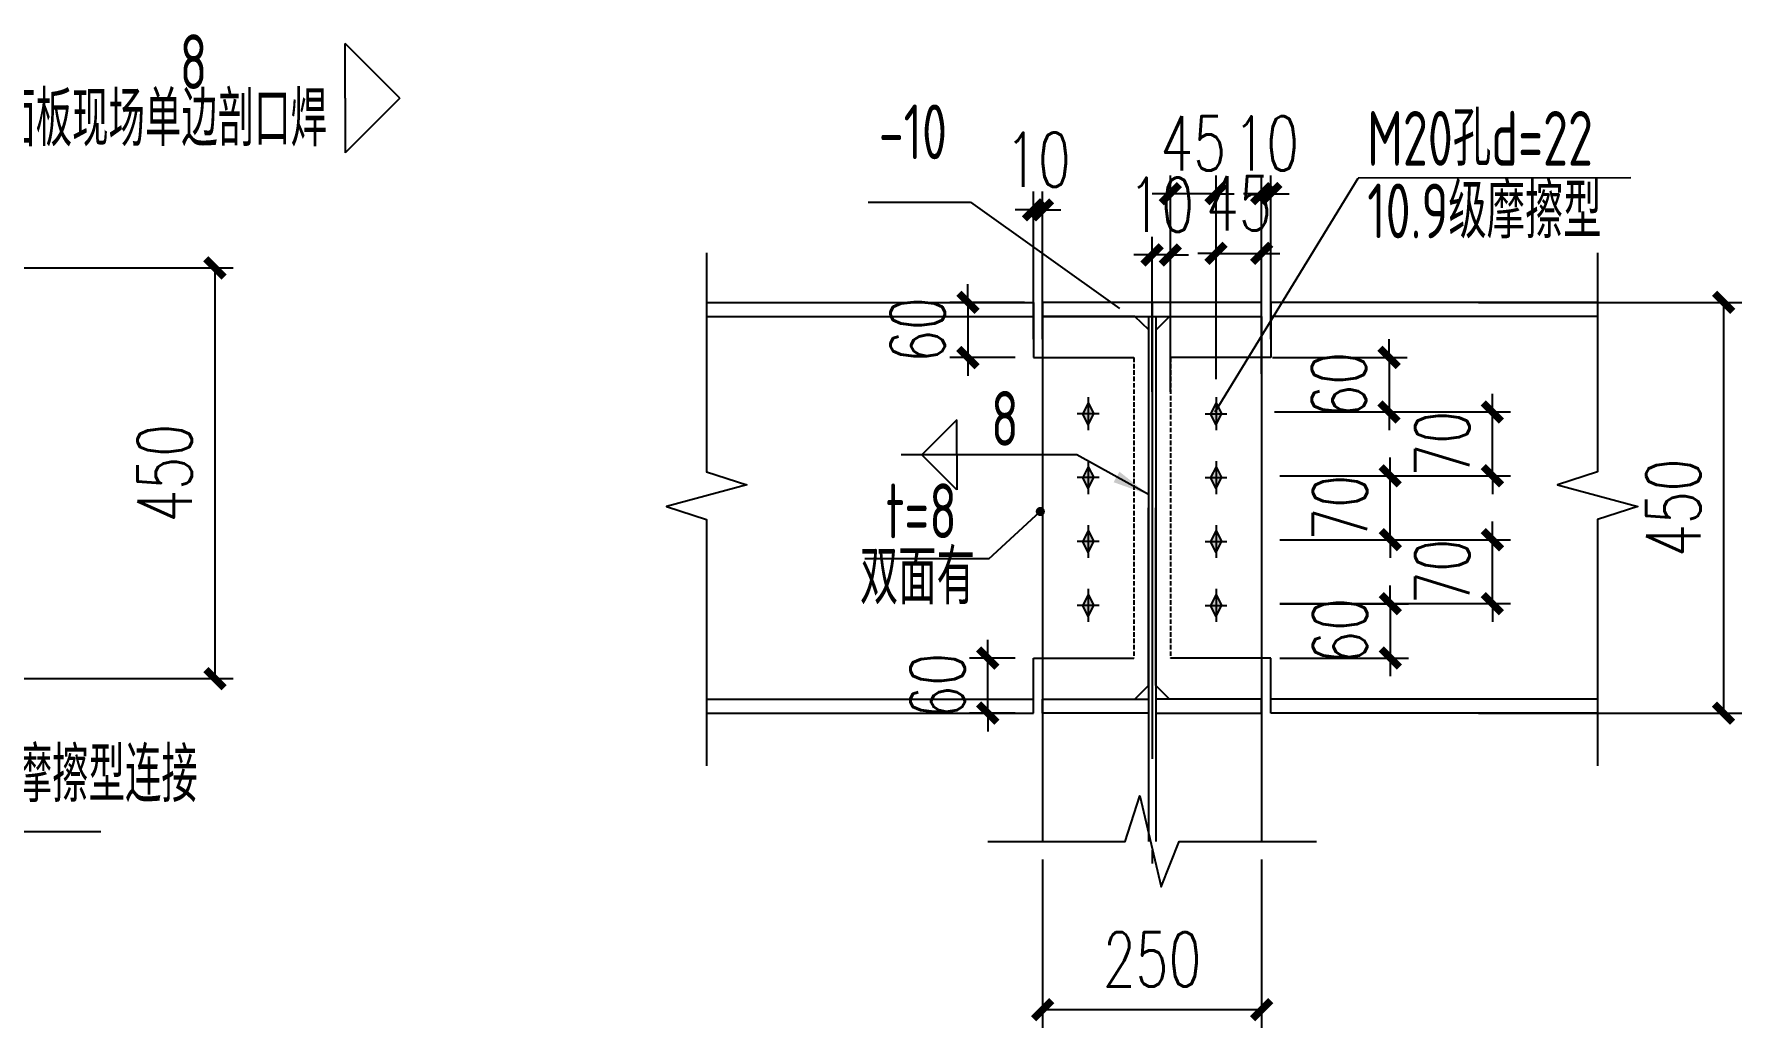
# Model space of a CAD drawing. Extents: x 180850 to 1399066, y 113487 to 334416.
# Drawn here: x 1370645 to 1380001, y 150382 to 155826 of the extents above; entities that cross this region are included whole.
import ezdxf
from ezdxf.enums import TextEntityAlignment as Align

# ---------------------------------------------------------------- set-up
doc = ezdxf.new("R2010")
doc.units = 0
doc.header["$LTSCALE"] = 1000
doc.linetypes.add('0$0$CENTERX2', pattern=[4, 2.5, -0.5, 0.5, -0.5])
doc.linetypes.add('DASH', pattern=[0.35, 0.25, -0.1])
for name, color, linetype in [('AXIS', 3, 'Continuous'), ('BOLT', 251, 'Continuous'), ('DOTE', 1, 'Continuous'), ('GL', 150, 'Continuous'), ('GZ', 50, 'Continuous'), ('PZ', 202, 'Continuous'), ('TEXT', 7, 'Continuous'), ('THIN', 7, 'Continuous'), ('WELD', 7, 'Continuous'), ('YCX', 90, 'Continuous')]:
    doc.layers.add(name, color=color, linetype=linetype)
doc.styles.add('_TCH_DIM_T3', font='SIMPLEX', dxfattribs={"width": 0.705882, "bigfont": 'GBCBIG'})
doc.styles.get("Standard").update_dxf_attribs({"font": 'gbenor.shx', "bigfont": 'gbcbig.shx'})
doc.styles.add('TSSD_Label', font='tssdeng.shx', dxfattribs={"width": 0.7, "bigfont": 'hztxt.shx'})
doc.styles.add('TSSD_Norm', font='tssdeng.shx', dxfattribs={"bigfont": 'hztxt.shx'})
doc.styles.add('标准字体', font='tssdeng.shx', dxfattribs={"width": 0.7, "bigfont": 'tssdchn.shx'})
doc.dimstyles.new('TCH_100_5', dxfattribs={"dimtxt": 297.5, "dimasz": 100, "dimexe": 100, "dimexo": 100, "dimgap": 126.25, "dimtad": 1, "dimdec": 0, "dimlfac": 0.2, "dimzin": 0, "dimdsep": 46, "dimtxsty": '_TCH_DIM_T3', "dimblk": 'ARCHTICK', "dimcen": 0.09, "dimclrd": 126, "dimclre": 126, "dimclrt": 7, "dimazin": 2, "dimtfac": 1, "dimtdec": 0, "dimtix": 1, "dimtmove": 2, "dimatfit": 3, "dimfxl": 1, "dimtolj": 1, "dimtzin": 0, "dimarcsym": 0})
doc.dimstyles.new('TSSD_LEADER_STYLE_200.0', dxfattribs={"dimtxt": 0.18, "dimasz": 200, "dimexe": 0.18, "dimexo": 0.0625, "dimgap": 0.09, "dimtad": 0, "dimtih": 1, "dimtoh": 1, "dimdec": 4, "dimzin": 0, "dimdsep": 46, "dimtxsty": 'Standard', "dimcen": 0.09, "dimadec": 0, "dimazin": 0, "dimtfac": 1, "dimtdec": 4, "dimtofl": 0, "dimtmove": 0, "dimatfit": 3, "dimfxl": 1, "dimtolj": 1, "dimtzin": 0, "dimarcsym": 0})

# ---------------------------------------------------------------- blocks, each defined once
blk = doc.blocks.new('_ArchTick')
at = {"color": 0, "linetype": 'ByBlock', "const_width": 0.4}
blk.add_lwpolyline([(-0.5, -0.5), (0.5, 0.5)], dxfattribs=at)
blk = doc.blocks.new('*D1536')
at = {"layer": 'AXIS', "color": 126, "linetype": 'ByBlock', "lineweight": -2, "transparency": 16777216}
for p, q in [((1370169.4, 154545.1), (1371735.7, 154545.1)), ((1371635.7, 154545.1), (1371635.7, 152295.1)), ((1370169.4, 152295.1), (1371735.7, 152295.1))]:
    blk.add_line(p, q, dxfattribs=at)
at = {"layer": 'Defpoints', "color": 0, "linetype": 'ByBlock', "transparency": 16777216}
for p in [(1370069.4, 154545.1), (1370069.4, 152295.1), (1371635.7, 152295.1)]:
    blk.add_point(p, dxfattribs=at)
at = {"layer": 'AXIS', "color": 126, "linetype": 'ByBlock', "lineweight": -2, "transparency": 16777216, "xscale": 100, "yscale": 100, "zscale": 100}
for p, rotation in [((1371635.7, 154545.1), 90), ((1371635.7, 152295.1), 270)]:
    blk.add_blockref('_ArchTick', p, dxfattribs=dict(at, rotation=rotation))
at = {"layer": 'AXIS', "color": 7, "linetype": 'ByBlock', "transparency": 16777216, "insert": (1371360.7, 153420.1), "char_height": 297.5, "attachment_point": 5, "rotation": 90, "style": '_TCH_DIM_T3'}
blk.add_mtext('\\A1;450', dxfattribs=at)
blk = doc.blocks.new('*D1722')
at = {"layer": 'AXIS', "color": 126, "linetype": 'ByBlock', "lineweight": -2, "transparency": 16777216}
for p, q in [((1376870.1, 153965.4), (1376870.1, 155052)), ((1377120.1, 153936.4), (1377120.1, 155052)), ((1376870.1, 154952), (1376770.1, 154952)), ((1377120.1, 154952), (1376870.1, 154952)), ((1377120.1, 154952), (1377220.1, 154952))]:
    blk.add_line(p, q, dxfattribs=at)
at = {"layer": 'Defpoints', "color": 0, "linetype": 'ByBlock', "transparency": 16777216}
for p in [(1376870.1, 154952), (1376870.1, 153865.4), (1377120.1, 153836.4)]:
    blk.add_point(p, dxfattribs=at)
at = {"layer": 'AXIS', "color": 126, "linetype": 'ByBlock', "lineweight": -2, "transparency": 16777216, "xscale": 100, "yscale": 100, "zscale": 100}
blk.add_blockref('_ArchTick', (1376870.1, 154952), dxfattribs=at)
at = {"layer": 'AXIS', "color": 126, "linetype": 'ByBlock', "lineweight": -2, "transparency": 16777216, "xscale": 100, "yscale": 100, "zscale": 100, "rotation": 180}
blk.add_blockref('_ArchTick', (1377120.1, 154952), dxfattribs=at)
at = {"layer": 'AXIS', "color": 7, "linetype": 'ByBlock', "transparency": 16777216, "insert": (1376995.1, 155227), "char_height": 297.5, "attachment_point": 5, "style": '_TCH_DIM_T3'}
blk.add_mtext('\\A1;45', dxfattribs=at)
blk = doc.blocks.new('*D1723')
at = {"layer": 'AXIS', "color": 126, "linetype": 'ByBlock', "lineweight": -2, "transparency": 16777216}
for p, q in [((1376770.1, 153865.7), (1376770.1, 154716.2)), ((1376870.1, 153865.7), (1376870.1, 154716.2)), ((1376770.1, 154616.2), (1376670.1, 154616.2)), ((1376870.1, 154616.2), (1376770.1, 154616.2)), ((1376870.1, 154616.2), (1376970.1, 154616.2))]:
    blk.add_line(p, q, dxfattribs=at)
at = {"layer": 'Defpoints', "color": 0, "linetype": 'ByBlock', "transparency": 16777216}
for p in [(1376770.1, 154616.2), (1376770.1, 153765.7), (1376870.1, 153765.7)]:
    blk.add_point(p, dxfattribs=at)
at = {"layer": 'AXIS', "color": 126, "linetype": 'ByBlock', "lineweight": -2, "transparency": 16777216, "xscale": 100, "yscale": 100, "zscale": 100}
blk.add_blockref('_ArchTick', (1376770.1, 154616.2), dxfattribs=at)
at = {"layer": 'AXIS', "color": 126, "linetype": 'ByBlock', "lineweight": -2, "transparency": 16777216, "xscale": 100, "yscale": 100, "zscale": 100, "rotation": 180}
blk.add_blockref('_ArchTick', (1376870.1, 154616.2), dxfattribs=at)
at = {"layer": 'AXIS', "color": 7, "linetype": 'ByBlock', "transparency": 16777216, "insert": (1376820.1, 154891.2), "char_height": 297.5, "attachment_point": 5, "style": '_TCH_DIM_T3'}
blk.add_mtext('\\A1;10', dxfattribs=at)
blk = doc.blocks.new('*D1724')
at = {"layer": 'AXIS', "color": 126, "linetype": 'ByBlock', "lineweight": -2, "transparency": 16777216}
for p, q in [((1376170.1, 151303.7), (1376170.1, 150382.1)), ((1377370.1, 151303.7), (1377370.1, 150382.1)), ((1376170.1, 150482.1), (1377370.1, 150482.1))]:
    blk.add_line(p, q, dxfattribs=at)
at = {"layer": 'Defpoints', "color": 0, "linetype": 'ByBlock', "transparency": 16777216}
for p in [(1376170.1, 151403.7), (1377370.1, 151403.7), (1377370.1, 150482.1)]:
    blk.add_point(p, dxfattribs=at)
at = {"layer": 'AXIS', "color": 126, "linetype": 'ByBlock', "lineweight": -2, "transparency": 16777216, "xscale": 100, "yscale": 100, "zscale": 100, "rotation": 180}
blk.add_blockref('_ArchTick', (1376170.1, 150482.1), dxfattribs=at)
at = {"layer": 'AXIS', "color": 126, "linetype": 'ByBlock', "lineweight": -2, "transparency": 16777216, "xscale": 100, "yscale": 100, "zscale": 100}
blk.add_blockref('_ArchTick', (1377370.1, 150482.1), dxfattribs=at)
at = {"layer": 'AXIS', "color": 7, "linetype": 'ByBlock', "transparency": 16777216, "insert": (1376770.1, 150757.1), "char_height": 297.5, "attachment_point": 5, "style": '_TCH_DIM_T3'}
blk.add_mtext('\\A1;250', dxfattribs=at)
blk = doc.blocks.new('*D1725')
at = {"layer": 'AXIS', "color": 126, "linetype": 'ByBlock', "lineweight": -2, "transparency": 16777216}
for p, q in [((1378557.5, 154356.3), (1380000.9, 154356.3)), ((1379900.9, 154356.3), (1379900.9, 152106.3)), ((1378557.5, 152106.3), (1380000.9, 152106.3))]:
    blk.add_line(p, q, dxfattribs=at)
at = {"layer": 'Defpoints', "color": 0, "linetype": 'ByBlock', "transparency": 16777216}
for p in [(1378457.5, 154356.3), (1378457.5, 152106.3), (1379900.9, 152106.3)]:
    blk.add_point(p, dxfattribs=at)
at = {"layer": 'AXIS', "color": 126, "linetype": 'ByBlock', "lineweight": -2, "transparency": 16777216, "xscale": 100, "yscale": 100, "zscale": 100}
for p, rotation in [((1379900.9, 154356.3), 90), ((1379900.9, 152106.3), 270)]:
    blk.add_blockref('_ArchTick', p, dxfattribs=dict(at, rotation=rotation))
at = {"layer": 'AXIS', "color": 7, "linetype": 'ByBlock', "transparency": 16777216, "insert": (1379625.9, 153231.3), "char_height": 297.5, "attachment_point": 5, "rotation": 90, "style": '_TCH_DIM_T3'}
blk.add_mtext('\\A1;450', dxfattribs=at)
blk = doc.blocks.new('*D1726')
at = {"layer": 'AXIS', "color": 126, "linetype": 'ByBlock', "lineweight": -2, "transparency": 16777216}
for p, q in [((1378634.2, 153056.3), (1378634.2, 153156.3)), ((1377470.1, 153056.3), (1378734.2, 153056.3)), ((1378634.2, 152706.3), (1378634.2, 153056.3)), ((1377470.1, 152706.3), (1378734.2, 152706.3)), ((1378634.2, 152706.3), (1378634.2, 152606.3))]:
    blk.add_line(p, q, dxfattribs=at)
at = {"layer": 'Defpoints', "color": 0, "linetype": 'ByBlock', "transparency": 16777216}
for p in [(1377370.1, 153056.3), (1378634.2, 153056.3), (1377370.1, 152706.3)]:
    blk.add_point(p, dxfattribs=at)
at = {"layer": 'AXIS', "color": 126, "linetype": 'ByBlock', "lineweight": -2, "transparency": 16777216, "xscale": 100, "yscale": 100, "zscale": 100}
for p, rotation in [((1378634.2, 153056.3), 270), ((1378634.2, 152706.3), 90)]:
    blk.add_blockref('_ArchTick', p, dxfattribs=dict(at, rotation=rotation))
at = {"layer": 'AXIS', "color": 7, "linetype": 'ByBlock', "transparency": 16777216, "insert": (1378359.2, 152881.3), "char_height": 297.5, "attachment_point": 5, "rotation": 90, "style": '_TCH_DIM_T3'}
blk.add_mtext('\\A1;70', dxfattribs=at)
blk = doc.blocks.new('*D1727')
at = {"layer": 'AXIS', "color": 126, "linetype": 'ByBlock', "lineweight": -2, "transparency": 16777216}
for p, q in [((1378074.7, 153406.3), (1378074.7, 153506.3)), ((1377470.1, 153406.3), (1378174.7, 153406.3)), ((1378074.7, 153056.3), (1378074.7, 153406.3)), ((1377470.1, 153056.3), (1378174.7, 153056.3)), ((1378074.7, 153056.3), (1378074.7, 152956.3))]:
    blk.add_line(p, q, dxfattribs=at)
at = {"layer": 'Defpoints', "color": 0, "linetype": 'ByBlock', "transparency": 16777216}
for p in [(1377370.1, 153406.3), (1378074.7, 153406.3), (1377370.1, 153056.3)]:
    blk.add_point(p, dxfattribs=at)
at = {"layer": 'AXIS', "color": 126, "linetype": 'ByBlock', "lineweight": -2, "transparency": 16777216, "xscale": 100, "yscale": 100, "zscale": 100}
for p, rotation in [((1378074.7, 153406.3), 270), ((1378074.7, 153056.3), 90)]:
    blk.add_blockref('_ArchTick', p, dxfattribs=dict(at, rotation=rotation))
at = {"layer": 'AXIS', "color": 7, "linetype": 'ByBlock', "transparency": 16777216, "insert": (1377799.7, 153231.3), "char_height": 297.5, "attachment_point": 5, "rotation": 90, "style": '_TCH_DIM_T3'}
blk.add_mtext('\\A1;70', dxfattribs=at)
blk = doc.blocks.new('*D1728')
at = {"layer": 'AXIS', "color": 126, "linetype": 'ByBlock', "lineweight": -2, "transparency": 16777216}
for p, q in [((1378634.2, 153756.3), (1378634.2, 153856.3)), ((1377440.1, 153756.3), (1378734.2, 153756.3)), ((1378634.2, 153406.3), (1378634.2, 153756.3)), ((1377470.1, 153406.3), (1378734.2, 153406.3)), ((1378634.2, 153406.3), (1378634.2, 153306.3))]:
    blk.add_line(p, q, dxfattribs=at)
at = {"layer": 'Defpoints', "color": 0, "linetype": 'ByBlock', "transparency": 16777216}
for p in [(1377340.1, 153756.3), (1378634.2, 153756.3), (1377370.1, 153406.3)]:
    blk.add_point(p, dxfattribs=at)
at = {"layer": 'AXIS', "color": 126, "linetype": 'ByBlock', "lineweight": -2, "transparency": 16777216, "xscale": 100, "yscale": 100, "zscale": 100}
for p, rotation in [((1378634.2, 153756.3), 270), ((1378634.2, 153406.3), 90)]:
    blk.add_blockref('_ArchTick', p, dxfattribs=dict(at, rotation=rotation))
at = {"layer": 'AXIS', "color": 7, "linetype": 'ByBlock', "transparency": 16777216, "insert": (1378359.2, 153581.3), "char_height": 297.5, "attachment_point": 5, "rotation": 90, "style": '_TCH_DIM_T3'}
blk.add_mtext('\\A1;70', dxfattribs=at)
blk = doc.blocks.new('*D1729')
at = {"layer": 'AXIS', "color": 126, "linetype": 'ByBlock', "lineweight": -2, "transparency": 16777216}
for p, q in [((1378068.2, 154054.6), (1378068.2, 154154.6)), ((1377429.7, 154054.6), (1378168.2, 154054.6)), ((1378068.2, 154054.6), (1378068.2, 153756.3)), ((1377440.1, 153756.3), (1378168.2, 153756.3)), ((1378068.2, 153756.3), (1378068.2, 153656.3))]:
    blk.add_line(p, q, dxfattribs=at)
at = {"layer": 'Defpoints', "color": 0, "linetype": 'ByBlock', "transparency": 16777216}
for p in [(1377329.7, 154054.6), (1377340.1, 153756.3), (1378068.2, 153756.3)]:
    blk.add_point(p, dxfattribs=at)
at = {"layer": 'AXIS', "color": 126, "linetype": 'ByBlock', "lineweight": -2, "transparency": 16777216, "xscale": 100, "yscale": 100, "zscale": 100}
for p, rotation in [((1378068.2, 154054.6), 270), ((1378068.2, 153756.3), 90)]:
    blk.add_blockref('_ArchTick', p, dxfattribs=dict(at, rotation=rotation))
at = {"layer": 'AXIS', "color": 7, "linetype": 'ByBlock', "transparency": 16777216, "insert": (1377793.2, 153905.5), "char_height": 297.5, "attachment_point": 5, "rotation": 90, "style": '_TCH_DIM_T3'}
blk.add_mtext('\\A1;60', dxfattribs=at)
blk = doc.blocks.new('*D1730')
at = {"layer": 'AXIS', "color": 126, "linetype": 'ByBlock', "lineweight": -2, "ltscale": 0.1, "transparency": 16777216}
for p, q in [((1375761.1, 154356.3), (1375761.1, 154456.3)), ((1376070.1, 154356.3), (1375661.1, 154356.3)), ((1375761.1, 154356.3), (1375761.1, 154054.6)), ((1376020.1, 154054.6), (1375661.1, 154054.6)), ((1375761.1, 154054.6), (1375761.1, 153954.6))]:
    blk.add_line(p, q, dxfattribs=at)
at = {"layer": 'Defpoints', "color": 0, "linetype": 'ByBlock', "ltscale": 0.1, "transparency": 16777216}
for p in [(1376170.1, 154356.3), (1375761.1, 154054.6), (1376120.1, 154054.6)]:
    blk.add_point(p, dxfattribs=at)
at = {"layer": 'AXIS', "color": 126, "linetype": 'ByBlock', "lineweight": -2, "ltscale": 0.1, "transparency": 16777216, "xscale": 100, "yscale": 100, "zscale": 100}
for p, rotation in [((1375761.1, 154356.3), 270), ((1375761.1, 154054.6), 90)]:
    blk.add_blockref('_ArchTick', p, dxfattribs=dict(at, rotation=rotation))
at = {"layer": 'AXIS', "color": 7, "linetype": 'ByBlock', "ltscale": 0.1, "transparency": 16777216, "insert": (1375486.1, 154205.5), "char_height": 297.5, "attachment_point": 5, "rotation": 90, "style": '_TCH_DIM_T3'}
blk.add_mtext('\\A1;60', dxfattribs=at)
blk = doc.blocks.new('*D1731')
at = {"layer": 'AXIS', "color": 126, "linetype": 'ByBlock', "lineweight": -2, "ltscale": 0.1, "transparency": 16777216}
for p, q in [((1375869.6, 152408), (1375869.6, 152508)), ((1376020.1, 152408), (1375769.6, 152408)), ((1375869.6, 152106.3), (1375869.6, 152408)), ((1376020.1, 152106.3), (1375769.6, 152106.3)), ((1375869.6, 152106.3), (1375869.6, 152006.3))]:
    blk.add_line(p, q, dxfattribs=at)
at = {"layer": 'Defpoints', "color": 0, "linetype": 'ByBlock', "ltscale": 0.1, "transparency": 16777216}
for p in [(1375869.6, 152408), (1376120.1, 152408), (1376120.1, 152106.3)]:
    blk.add_point(p, dxfattribs=at)
at = {"layer": 'AXIS', "color": 126, "linetype": 'ByBlock', "lineweight": -2, "ltscale": 0.1, "transparency": 16777216, "xscale": 100, "yscale": 100, "zscale": 100}
for p, rotation in [((1375869.6, 152408), 270), ((1375869.6, 152106.3), 90)]:
    blk.add_blockref('_ArchTick', p, dxfattribs=dict(at, rotation=rotation))
at = {"layer": 'AXIS', "color": 7, "linetype": 'ByBlock', "ltscale": 0.1, "transparency": 16777216, "insert": (1375594.6, 152257.1), "char_height": 297.5, "attachment_point": 5, "rotation": 90, "style": '_TCH_DIM_T3'}
blk.add_mtext('\\A1;60', dxfattribs=at)
blk = doc.blocks.new('_WELD004')
at = {"color": 0, "linetype": 'ByBlock'}
for p, q in [((0, 1), (1, 0)), ((0, 0), (0, 1))]:
    blk.add_line(p, q, dxfattribs=at)
blk = doc.blocks.new('*D1732')
at = {"layer": 'AXIS', "color": 126, "linetype": 'ByBlock', "lineweight": -2, "ltscale": 0.1, "transparency": 16777216}
for p, q in [((1377370.1, 154154.6), (1377370.1, 155052)), ((1377420.1, 154154.6), (1377420.1, 155052)), ((1377370.1, 154952), (1377270.1, 154952)), ((1377420.1, 154952), (1377370.1, 154952)), ((1377420.1, 154952), (1377520.1, 154952))]:
    blk.add_line(p, q, dxfattribs=at)
at = {"layer": 'Defpoints', "color": 0, "linetype": 'ByBlock', "ltscale": 0.1, "transparency": 16777216}
for p in [(1377370.1, 154952), (1377370.1, 154054.6), (1377420.1, 154054.6)]:
    blk.add_point(p, dxfattribs=at)
at = {"layer": 'AXIS', "color": 126, "linetype": 'ByBlock', "lineweight": -2, "ltscale": 0.1, "transparency": 16777216, "xscale": 100, "yscale": 100, "zscale": 100}
blk.add_blockref('_ArchTick', (1377370.1, 154952), dxfattribs=at)
at = {"layer": 'AXIS', "color": 126, "linetype": 'ByBlock', "lineweight": -2, "ltscale": 0.1, "transparency": 16777216, "xscale": 100, "yscale": 100, "zscale": 100, "rotation": 180}
blk.add_blockref('_ArchTick', (1377420.1, 154952), dxfattribs=at)
at = {"layer": 'AXIS', "color": 7, "linetype": 'ByBlock', "ltscale": 0.1, "transparency": 16777216, "insert": (1377395.1, 155227), "char_height": 297.5, "attachment_point": 5, "style": '_TCH_DIM_T3'}
blk.add_mtext('\\A1;10', dxfattribs=at)
blk = doc.blocks.new('*D1733')
at = {"layer": 'AXIS', "color": 126, "linetype": 'ByBlock', "lineweight": -2, "transparency": 16777216}
for p, q in [((1378074.7, 152705.9), (1378074.7, 152805.9)), ((1377470.1, 152705.9), (1378174.7, 152705.9)), ((1378074.7, 152705.9), (1378074.7, 152408)), ((1377470.1, 152408), (1378174.7, 152408)), ((1378074.7, 152408), (1378074.7, 152308))]:
    blk.add_line(p, q, dxfattribs=at)
at = {"layer": 'Defpoints', "color": 0, "linetype": 'ByBlock', "transparency": 16777216}
for p in [(1377370.1, 152705.9), (1377370.1, 152408), (1378074.7, 152408)]:
    blk.add_point(p, dxfattribs=at)
at = {"layer": 'AXIS', "color": 126, "linetype": 'ByBlock', "lineweight": -2, "transparency": 16777216, "xscale": 100, "yscale": 100, "zscale": 100}
for p, rotation in [((1378074.7, 152705.9), 270), ((1378074.7, 152408), 90)]:
    blk.add_blockref('_ArchTick', p, dxfattribs=dict(at, rotation=rotation))
at = {"layer": 'AXIS', "color": 7, "linetype": 'ByBlock', "transparency": 16777216, "insert": (1377799.7, 152556.9), "char_height": 297.5, "attachment_point": 5, "rotation": 90, "style": '_TCH_DIM_T3'}
blk.add_mtext('\\A1;60', dxfattribs=at)
blk = doc.blocks.new('*D1734')
at = {"layer": 'AXIS', "color": 126, "linetype": 'ByBlock', "lineweight": -2, "transparency": 16777216}
for p, q in [((1377120.1, 153936.4), (1377120.1, 154724.9)), ((1377370.1, 153965.4), (1377370.1, 154724.9)), ((1377120.1, 154624.9), (1377020.1, 154624.9)), ((1377120.1, 154624.9), (1377370.1, 154624.9)), ((1377370.1, 154624.9), (1377470.1, 154624.9))]:
    blk.add_line(p, q, dxfattribs=at)
at = {"layer": 'Defpoints', "color": 0, "linetype": 'ByBlock', "transparency": 16777216}
for p in [(1377370.1, 154624.9), (1377120.1, 153836.4), (1377370.1, 153865.4)]:
    blk.add_point(p, dxfattribs=at)
at = {"layer": 'AXIS', "color": 126, "linetype": 'ByBlock', "lineweight": -2, "transparency": 16777216, "xscale": 100, "yscale": 100, "zscale": 100}
blk.add_blockref('_ArchTick', (1377120.1, 154624.9), dxfattribs=at)
at = {"layer": 'AXIS', "color": 126, "linetype": 'ByBlock', "lineweight": -2, "transparency": 16777216, "xscale": 100, "yscale": 100, "zscale": 100, "rotation": 180}
blk.add_blockref('_ArchTick', (1377370.1, 154624.9), dxfattribs=at)
at = {"layer": 'AXIS', "color": 7, "linetype": 'ByBlock', "transparency": 16777216, "insert": (1377245.1, 154899.9), "char_height": 297.5, "attachment_point": 5, "style": '_TCH_DIM_T3'}
blk.add_mtext('\\A1;45', dxfattribs=at)
blk = doc.blocks.new('*D1721')
at = {"layer": 'AXIS', "color": 126, "linetype": 'ByBlock', "lineweight": -2, "transparency": 16777216}
for p, q in [((1376120.1, 154154.6), (1376120.1, 154963.2)), ((1376170.1, 154154.6), (1376170.1, 154963.2)), ((1376120.1, 154863.2), (1376020.1, 154863.2)), ((1376120.1, 154863.2), (1376170.1, 154863.2)), ((1376170.1, 154863.2), (1376270.1, 154863.2))]:
    blk.add_line(p, q, dxfattribs=at)
at = {"layer": 'Defpoints', "color": 0, "linetype": 'ByBlock', "transparency": 16777216}
for p in [(1376170.1, 154863.2), (1376120.1, 154054.6), (1376170.1, 154054.6)]:
    blk.add_point(p, dxfattribs=at)
at = {"layer": 'AXIS', "color": 126, "linetype": 'ByBlock', "lineweight": -2, "transparency": 16777216, "xscale": 100, "yscale": 100, "zscale": 100}
blk.add_blockref('_ArchTick', (1376120.1, 154863.2), dxfattribs=at)
at = {"layer": 'AXIS', "color": 126, "linetype": 'ByBlock', "lineweight": -2, "transparency": 16777216, "xscale": 100, "yscale": 100, "zscale": 100, "rotation": 180}
blk.add_blockref('_ArchTick', (1376170.1, 154863.2), dxfattribs=at)
at = {"layer": 'AXIS', "color": 7, "linetype": 'ByBlock', "transparency": 16777216, "insert": (1376145.1, 155138.2), "char_height": 297.5, "attachment_point": 5, "style": '_TCH_DIM_T3'}
blk.add_mtext('\\A1;10', dxfattribs=at)

msp = doc.modelspace()

# ---------------------------------------------------------------- hatches: boundary and pattern name
at = {"layer": 'BOLT'}
for points in [[(1376420.07, 153806.41), (1376450.07, 153746.41), (1376420.07, 153686.41), (1376390.07, 153746.41)], [(1377120.07, 153806.41), (1377090.07, 153746.41), (1377120.07, 153686.41), (1377150.07, 153746.41)], [(1376420.07, 153456.41), (1376450.07, 153396.41), (1376420.07, 153336.41), (1376390.07, 153396.41)], [(1377120.07, 153456.41), (1377090.07, 153396.41), (1377120.07, 153336.41), (1377150.07, 153396.41)], [(1376420.07, 153106.41), (1376450.07, 153046.41), (1376420.07, 152986.41), (1376390.07, 153046.41)], [(1377120.07, 153106.41), (1377090.07, 153046.41), (1377120.07, 152986.41), (1377150.07, 153046.41)], [(1376420.07, 152756.41), (1376450.07, 152696.41), (1376420.07, 152636.41), (1376390.07, 152696.41)], [(1377120.07, 152756.41), (1377090.07, 152696.41), (1377120.07, 152636.41), (1377150.07, 152696.41)]]:
    msp.add_hatch(color=256, dxfattribs=at).paths.add_polyline_path(points)

# ---------------------------------------------------------------- linework, layer by layer
at = {"layer": 'AXIS'}
for p in [(1377115.07, 153756.3), (1379393.04, 155039.5)]:
    msp.add_line(p, (1377899.71, 155036.36), dxfattribs=at)
at = {"layer": 'BOLT'}
for p, q in [((1376420.07, 153836.41), (1376420.07, 153656.41)), ((1377120.07, 153836.41), (1377120.07, 153656.41)), ((1376480.07, 153746.41), (1376360.07, 153746.41)), ((1376420.07, 153806.41), (1376390.07, 153746.41)), ((1376420.07, 153686.41), (1376390.07, 153746.41)), ((1376420.07, 153806.41), (1376450.07, 153746.41)), ((1376420.07, 153686.41), (1376450.07, 153746.41)), ((1377060.07, 153746.41), (1377180.07, 153746.41)), ((1377120.07, 153806.41), (1377090.07, 153746.41)), ((1377120.07, 153686.41), (1377090.07, 153746.41)), ((1377120.07, 153806.41), (1377150.07, 153746.41)), ((1377120.07, 153686.41), (1377150.07, 153746.41)), ((1376420.07, 153456.41), (1376390.07, 153396.41)), ((1376420.07, 153486.41), (1376420.07, 153306.41)), ((1376420.07, 153456.41), (1376450.07, 153396.41)), ((1377120.07, 153456.41), (1377090.07, 153396.41)), ((1377120.07, 153486.41), (1377120.07, 153306.41)), ((1377120.07, 153456.41), (1377150.07, 153396.41)), ((1376480.07, 153396.41), (1376360.07, 153396.41)), ((1376420.07, 153336.41), (1376390.07, 153396.41)), ((1376420.07, 153336.41), (1376450.07, 153396.41)), ((1377060.07, 153396.41), (1377180.07, 153396.41)), ((1377120.07, 153336.41), (1377090.07, 153396.41)), ((1377120.07, 153336.41), (1377150.07, 153396.41)), ((1376420.07, 153106.41), (1376390.07, 153046.41)), ((1376420.07, 153136.41), (1376420.07, 152956.41)), ((1376420.07, 153106.41), (1376450.07, 153046.41)), ((1377120.07, 153106.41), (1377090.07, 153046.41)), ((1377120.07, 153136.41), (1377120.07, 152956.41)), ((1377120.07, 153106.41), (1377150.07, 153046.41)), ((1376480.07, 153046.41), (1376360.07, 153046.41)), ((1376420.07, 152986.41), (1376390.07, 153046.41)), ((1376420.07, 152986.41), (1376450.07, 153046.41)), ((1377060.07, 153046.41), (1377180.07, 153046.41)), ((1377120.07, 152986.41), (1377090.07, 153046.41)), ((1377120.07, 152986.41), (1377150.07, 153046.41)), ((1376420.07, 152786.41), (1376420.07, 152606.41)), ((1377120.07, 152786.41), (1377120.07, 152606.41)), ((1376480.07, 152696.41), (1376360.07, 152696.41)), ((1376420.07, 152756.41), (1376390.07, 152696.41)), ((1376420.07, 152636.41), (1376390.07, 152696.41)), ((1376420.07, 152756.41), (1376450.07, 152696.41)), ((1376420.07, 152636.41), (1376450.07, 152696.41)), ((1377060.07, 152696.41), (1377180.07, 152696.41)), ((1377120.07, 152756.41), (1377090.07, 152696.41)), ((1377120.07, 152636.41), (1377090.07, 152696.41)), ((1377120.07, 152756.41), (1377150.07, 152696.41)), ((1377120.07, 152636.41), (1377150.07, 152696.41))]:
    msp.add_line(p, q, dxfattribs=at)
at = {"layer": 'DOTE', "color": 8, "linetype": '0$0$CENTERX2'}
msp.add_line((1376770.07, 154356.3), (1376770.07, 151281.93), dxfattribs=at)
at = {"layer": 'GL'}
for p, q in [((1374329.21, 154356.3), (1376120.07, 154356.3)), ((1374329.21, 154279.63), (1376120.07, 154279.63)), ((1376120.07, 154356.3), (1376120.07, 154054.63)), ((1379210.93, 154356.3), (1377420.07, 154356.3)), ((1377420.07, 154356.3), (1377420.07, 154054.63)), ((1379210.93, 154279.63), (1377420.07, 154279.63)), ((1376120.07, 154054.63), (1376670.07, 154054.63)), ((1377420.07, 154054.63), (1376870.07, 154054.63)), ((1376120.07, 152106.3), (1376120.07, 152407.96)), ((1376120.07, 152407.96), (1376670.07, 152407.96)), ((1377420.07, 152407.96), (1376870.07, 152407.96)), ((1377420.07, 152106.3), (1377420.07, 152407.96)), ((1374329.21, 152182.96), (1376120.07, 152182.96)), ((1379210.93, 152182.96), (1377420.07, 152182.96)), ((1374329.21, 152106.3), (1376120.07, 152106.3)), ((1379210.93, 152106.3), (1377420.07, 152106.3))]:
    msp.add_line(p, q, dxfattribs=at)
for points in [[(1374329.21, 154627.86), (1374329.21, 153427.86), (1374549.21, 153357.86), (1374109.21, 153237.86), (1374329.21, 153167.86), (1374329.21, 151817.86)], [(1379210.93, 154627.86), (1379210.93, 153427.86), (1378990.93, 153357.86), (1379430.93, 153237.86), (1379210.93, 153167.86), (1379210.93, 151817.86)]]:
    msp.add_lwpolyline(points, dxfattribs=at)
at = {"layer": 'GZ'}
for p, q in [((1376750.07, 154279.63), (1376750.07, 151403.74)), ((1376790.07, 154279.63), (1376790.07, 151403.74)), ((1377420.07, 154356.3), (1377420.07, 154054.63)), ((1376170.07, 152407.96), (1376170.07, 151403.74)), ((1377370.07, 152407.96), (1377370.07, 151403.74))]:
    msp.add_line(p, q, dxfattribs=at)
at = {"layer": 'GZ', "linetype": 'DASH', "ltscale": 0.1}
for p, q in [((1376170.07, 154054.63), (1376170.07, 152407.96)), ((1377370.07, 154054.63), (1377370.07, 152407.96)), ((1377370.07, 154054.63), (1377370.07, 152407.96))]:
    msp.add_line(p, q, dxfattribs=at)
at = {"layer": 'GZ', "color": 5, "linetype": 'DASH', "ltscale": 0.1}
for p, q in [((1376670.07, 154054.63), (1376670.07, 152407.96)), ((1376870.07, 154054.63), (1376870.07, 152407.96))]:
    msp.add_line(p, q, dxfattribs=at)
at = {"layer": 'GZ'}
msp.add_lwpolyline([(1375870.07, 151403.74), (1376170.07, 151403.74), (1376622.07, 151403.74), (1376702.07, 151653.74), (1376820.38, 151154.36), (1376918.07, 151403.74), (1377370.07, 151403.74), (1377670.07, 151403.74)], dxfattribs=at)
at = {"layer": 'PZ'}
for points in [[(1376170.07, 154279.63), (1377370.07, 154279.63), (1377370.07, 154356.3), (1376170.07, 154356.3)], [(1376675.07, 154279.63), (1376170.07, 154279.63), (1376170.07, 152182.96), (1376675.07, 152182.96), (1376750.07, 152257.96), (1376752.81, 154205.66)], [(1376865.07, 154279.63), (1377370.07, 154279.63), (1377370.07, 152182.96), (1376865.07, 152182.96), (1376790.07, 152257.96), (1376792.81, 154205.66)], [(1376170.07, 152182.96), (1376750.07, 152182.96), (1376750.07, 152106.3), (1376170.07, 152106.3)], [(1377370.07, 152182.96), (1376790.07, 152182.96), (1376790.07, 152106.3), (1377370.07, 152106.3)]]:
    msp.add_lwpolyline(points, close=True, dxfattribs=at)
at = {"layer": 'TEXT'}
for p, q in [((1372348.46, 155474.96), (1372348.46, 155774.96)), ((1372648.46, 155474.96), (1372348.46, 155774.96)), ((1372348.46, 155474.96), (1372348.46, 155174.96)), ((1372648.46, 155474.96), (1372348.46, 155174.96))]:
    msp.add_line(p, q, dxfattribs=at)
at = {"layer": 'THIN'}
msp.add_lwpolyline([(1367605, 153481.27, 0, 100, 0), (1367895.57, 153722.16, 0, 0, 0), (1370392.43, 155474.96, 0, 0, 0), (1372855.13, 155474.96, 0, 0, 0)], format="xyseb", dxfattribs=at)
at = {"layer": 'WELD'}
msp.add_line((1376356.95, 153520.77), (1375395.16, 153520.77), dxfattribs=at)
at = {"layer": 'YCX'}
for p, q in [((1375214.33, 154906.01), (1375774.55, 154906.01)), ((1375774.55, 154906.01), (1376591.94, 154323.7)), ((1375875.3, 152951.58), (1376157.57, 153210.81)), ((1375875.3, 152951.58), (1375196.7, 152951.58)), ((1369099.72, 151457.33), (1371010.35, 151457.33))]:
    msp.add_line(p, q, dxfattribs=at)
at = {"layer": 'YCX', "const_width": 25}
msp.add_lwpolyline([(1376170.07, 153210.81, -1), (1376145.07, 153210.81, -1)], format="xyb", close=True, dxfattribs=at)

# ---------------------------------------------------------------- block references
at = {"layer": 'WELD', "xscale": -192, "yscale": 192, "zscale": 192}
msp.add_blockref('_WELD004', (1375700.72, 153520.77), dxfattribs=at)
at = {"layer": 'WELD', "xscale": 192, "yscale": 192, "zscale": 192, "rotation": 180}
msp.add_blockref('_WELD004', (1375700.72, 153520.77), dxfattribs=at)

# ---------------------------------------------------------------- texts
at = {"layer": 'TEXT', "width": 0.7}
for s, style, p in [('8', '标准字体', (1371442.54, 155524.96)), ('M20孔d=22 ', 'TSSD_Norm', (1377948.19, 155105.14)), ('10.9级摩擦型 ', 'TSSD_Norm', (1377948.86, 154707.47)), ('8', 'TSSD_Label', (1375887.46, 153570.77))]:
    msp.add_text(s, height=300, dxfattribs=dict(at, style=style)).set_placement(p)
for s, style, p in [('背面板现场单边剖口焊', '标准字体', (1371252.18, 155121.95)), ('-10', 'TSSD_Norm', (1375459.63, 155050.65)), ('t=8', 'TSSD_Norm', (1375505.38, 152974.39)), ('双面有', 'TSSD_Norm', (1375483.97, 152612.41)), ('M20 10.9S 摩擦型连接', '标准字体', (1370379.58, 151528.98))]:
    msp.add_text(s, height=300, dxfattribs=dict(at, style=style)).set_placement(p, align=Align.BOTTOM_CENTER)

# ---------------------------------------------------------------- dimensions: what is measured, and where the dimension line sits
at = {"layer": 'AXIS', "linetype": 'ByBlock'}
for base, p1, p2, text, picture, middle in [((1376870.07, 154952.03), (1377120.07, 153836.41), (1376870.07, 153865.44), '45', '*D1722', (1376995.07, 155227.03)), ((1376770.07, 154616.21), (1376870.07, 153765.69), (1376770.07, 153765.69), '10', '*D1723', (1376820.07, 154891.21))]:
    dim = msp.add_linear_dim(base=base, p1=p1, p2=p2, angle=180, text=text, dimstyle='TCH_100_5', dxfattribs=at)
    dim.commit()
    dim.dimension.update_dxf_attribs({"geometry": picture, "text_midpoint": middle})
at = {"layer": 'AXIS', "linetype": 'ByBlock', "ltscale": 0.1}
dim = msp.add_linear_dim(base=(1377370.07, 154952.03), p1=(1377420.07, 154054.63), p2=(1377370.07, 154054.63), dimstyle='TCH_100_5', dxfattribs=at)
dim.commit()
dim.dimension.update_dxf_attribs({"geometry": '*D1732', "text_midpoint": (1377395.07, 155227.03)})
at = {"layer": 'AXIS', "linetype": 'ByBlock'}
for base, p1, p2, text, picture, middle in [((1376170.07, 154863.23), (1376120.07, 154054.63), (1376170.07, 154054.63), '10', '*D1721', (1376145.07, 155138.23)), ((1377370.07, 154624.95), (1377120.07, 153836.41), (1377370.07, 153865.44), '45', '*D1734', (1377245.07, 154899.95)), ((1377370.07, 150482.12), (1376170.07, 151403.74), (1377370.07, 151403.74), '250', '*D1724', (1376770.07, 150757.12))]:
    dim = msp.add_linear_dim(base=base, p1=p1, p2=p2, text=text, dimstyle='TCH_100_5', dxfattribs=at)
    dim.commit()
    dim.dimension.update_dxf_attribs({"geometry": picture, "text_midpoint": middle})
for base, p1, p2, angle, picture, middle in [((1371635.75, 152295.08), (1370069.43, 154545.08), (1370069.43, 152295.08), 90, '*D1536', (1371360.75, 153420.08)), ((1379900.92, 152106.3), (1378457.48, 154356.3), (1378457.48, 152106.3), 90, '*D1725', (1379625.92, 153231.3)), ((1378068.18, 153756.3), (1377329.72, 154054.63), (1377340.07, 153756.3), 270, '*D1729', (1377793.18, 153905.46)), ((1378634.25, 153756.3), (1377370.07, 153406.3), (1377340.07, 153756.3), 90, '*D1728', (1378359.25, 153581.3)), ((1378074.69, 153406.3), (1377370.07, 153056.3), (1377370.07, 153406.3), 90, '*D1727', (1377799.69, 153231.3)), ((1378634.25, 153056.3), (1377370.07, 152706.3), (1377370.07, 153056.3), 90, '*D1726', (1378359.25, 152881.3)), ((1378074.69, 152407.96), (1377370.07, 152705.86), (1377370.07, 152407.96), 270, '*D1733', (1377799.69, 152556.91))]:
    dim = msp.add_linear_dim(base=base, p1=p1, p2=p2, angle=angle, dimstyle='TCH_100_5', dxfattribs=at)
    dim.commit()
    dim.dimension.update_dxf_attribs({"geometry": picture, "text_midpoint": middle})
at = {"layer": 'AXIS', "linetype": 'ByBlock', "ltscale": 0.1}
for base, p1, p2, angle, picture, middle in [((1375761.1, 154054.63), (1376170.07, 154356.3), (1376120.07, 154054.63), 90, '*D1730', (1375486.1, 154205.46)), ((1375869.58, 152407.96), (1376120.07, 152106.3), (1376120.07, 152407.96), 270, '*D1731', (1375594.58, 152257.13))]:
    dim = msp.add_linear_dim(base=base, p1=p1, p2=p2, angle=angle, dimstyle='TCH_100_5', dxfattribs=at)
    dim.commit()
    dim.dimension.update_dxf_attribs({"geometry": picture, "text_midpoint": middle})

# ---------------------------------------------------------------- leaders
at = {"layer": 'WELD'}
msp.add_leader([(1376750.07, 153303.22), (1376356.95, 153520.77)], dimstyle='TSSD_LEADER_STYLE_200.0', dxfattribs=at)

doc.saveas('drawing.dxf')
